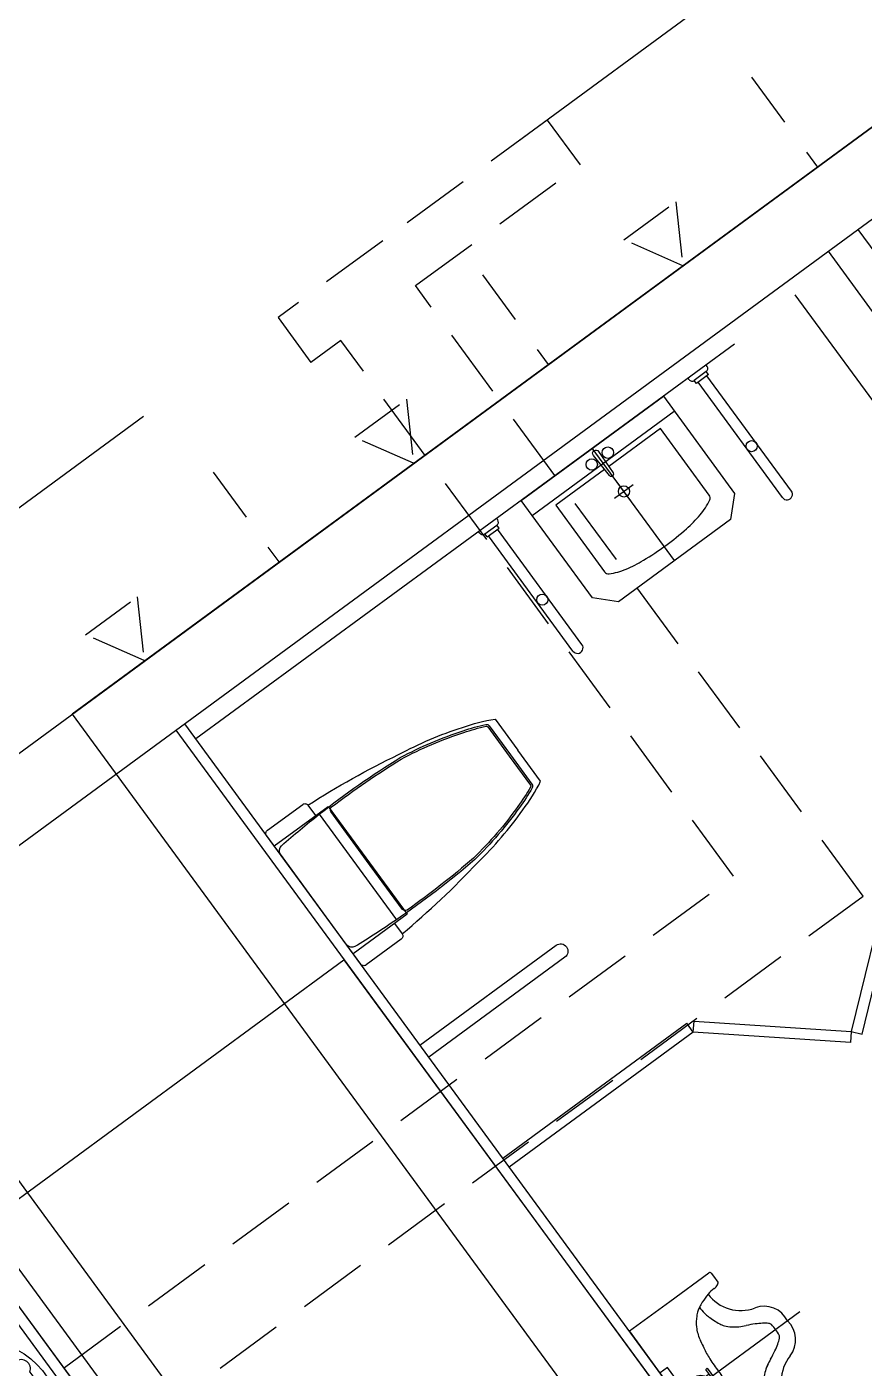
# Model space of a CAD drawing. Header units: millimetres. Extents: x 75184266 to 76346726, y -35850126 to -33679385.
# Drawn here: x 75341027 to 75343285, y -34879403 to -34875789 of the extents above; entities that cross this region are included whole.
import ezdxf

# ---------------------------------------------------------------- set-up
doc = ezdxf.new("R2010")
doc.units = ezdxf.units.MM
doc.header["$LTSCALE"] = 50
doc.header["$MEASUREMENT"] = 0
for name, pattern in [('HIDDEN2', [0.1875, 0.125, -0.0625]), ('XR-지하3층$0$-HID', [2.5, 1.5, -1]), ('XR-지하3층$0$H', [1.3, 0.8, -0.5])]:
    doc.linetypes.add(name, pattern=pattern)
doc.layers.get('Defpoints').update_dxf_attribs({"color": 51, "linetype": 'CONTINUOUS'})
for name, color, linetype in [('XR-지하3층$0$CON', 2, 'CONTINUOUS'), ('XR-지하3층$0$W1', 3, 'CONTINUOUS'), ('XR-지하3층$0$XR-1F-PLAN$0$A-EQP1', 1, 'CONTINUOUS'), ('XR-지하3층$0$XR-1F-PLAN$0$A-FIN6', 6, 'CONTINUOUS')]:
    doc.layers.add(name, color=color, linetype=linetype)
doc.layers.add('건축', color=8, linetype='CONTINUOUS', plot=False)

# ---------------------------------------------------------------- blocks, each defined once
blk = doc.blocks.new('XR-지하3층$0$XR-1F-PLAN$0$1LAVA01')
at = {"layer": 'XR-지하3층$0$XR-1F-PLAN$0$A-EQP1'}
for p, q in [((-29.3, -30), (29.3, -30)), ((-29.3, -58), (-26.2, -58)), ((-21.2, -62.5), (-14, -139)), ((14, -139), (21.2, -62.5)), ((26.2, -58), (29.3, -58)), ((-14, -139), (14, -139))]:
    blk.add_line(p, q, dxfattribs=at)
blk.add_lwpolyline([(-17.7, -100.2, 0.064435), (-72.5, -111.9, 0.091719), (-131.5, -145.8, 0.103599), (-172.4, -198.4, 0.113912), (-186, -257.5, 0.113912), (-172.4, -316.6, 0.103599), (-131.5, -369.2, 0.091719), (-72.5, -403.1, 0.084785), (0, -415.5, 0.084785), (72.5, -403.1, 0.091719), (131.5, -369.2, 0.103599), (172.4, -316.6, 0.113912), (186, -257.5, 0.113912), (172.4, -198.4, 0.103599), (131.5, -145.8, 0.091719), (72.5, -111.9, 0.064435), (17.7, -100.2, 0.084785)], format="xyb", dxfattribs=at)
for centre, radius in [((0, -230), 230), ((0, -257.5), 15)]:
    blk.add_circle(centre, radius, dxfattribs=at)
for centre, radius, start, end in [((-50, -44), 25, 34.0558, 325.9442), ((50, -44), 25, 214.0558, 145.9442), ((-26.2, -63), 5, 5.3909, 90), ((26.2, -63), 5, 90, 174.6091)]:
    blk.add_arc(centre, radius, start, end, dxfattribs=at)
blk = doc.blocks.new('XR-지하3층$0$A$C0D98130B')
at = {"layer": 'XR-지하3층$0$W1', "ltscale": 0.5}
for p, q in [((-90.8, -1138.6, 0), (2227.1, 562, 0)), ((-133.8, -1418.1, 0), (2506.7, 519, 0))]:
    blk.add_line(p, q, dxfattribs=at)
at = {"layer": 'XR-지하3층$0$XR-1F-PLAN$0$A-EQP1', "linetype": 'Continuous', "elevation": 0}
blk.add_lwpolyline([(-90.9, -1138.6), (1203.1, -189.3), (877.8, 254.2), (-416.2, -695.1)], close=True, dxfattribs=at)
at = {"layer": 'XR-지하3층$0$XR-1F-PLAN$0$A-FIN6'}
blk.add_line((-84.4, -1096.6, 0), (2209.4, 586.2, 0), dxfattribs=at)
at = {"layer": 'XR-지하3층$0$XR-1F-PLAN$0$A-EQP1', "linetype": 'Continuous', "extrusion": (-4.95176e-11, -5.53307e-11, -1), "zscale": -0.9999999999999998, "rotation": 143.7348703911819}
blk.add_blockref('XR-지하3층$0$XR-1F-PLAN$0$1LAVA01', (-839.9, -393.7, 0), dxfattribs=at)
blk = doc.blocks.new('XR-지하3층$0$XR-1F-PLAN$0$좌변기')
at = {"layer": 'XR-지하3층$0$XR-1F-PLAN$0$A-EQP1'}
for points in [[(-544.4, 76.1), (-544.4, 111.1, 0.414214), (-554.4, 121.1), (-672.4, 121.1, 0.414214), (-682.4, 111.1), (-682.4, -318.9, 0.414214), (-672.4, -328.9), (-554.4, -328.9, 0.414214), (-544.4, -318.9), (-544.4, -283.9)], [(-544.4, 111.1, -0.030636), (-266.4, 76.4, -0.045977), (-84.4, 34, -0.042274), (0, 0), (0, -103.9)], [(-534.4, -281, 0.029867), (-267.6, -275, 0.046073), (-88, -233.1, 0.030504), (-29.1, -210.9, 0.291302), (-23.5, -202.3), (-23.5, -105), (-23.5, -7.6, 0.291302), (-29.1, 0.9, 0.030504), (-88, 23.2, 0.046073), (-267.6, 65.1, 0.029888), (-534.4, 71.1)], [(-544.4, -318.9, 0.030636), (-266.4, -284.2, 0.045977), (-84.4, -241.8, 0.042274), (0, -207.9), (0, -103.9)]]:
    blk.add_lwpolyline(points, format="xyb", dxfattribs=at)
blk.add_lwpolyline([(-502.4, -283.9), (-502.4, 76.1), (-682.4, 76.1), (-682.4, -283.9)], close=True, dxfattribs=at)
for points in [[(-667.3, 63.6, 0.336088), (-682.4, 48), (-682.4, -255.8, 0.369332), (-666.2, -272.8, 0.014927), (-534.4, -281), (-534.4, 71.1, 0.014968)], [(-495.6, 67.3, 0.408431), (-504.4, 58.3), (-504.6, -105), (-504.4, -268.2, 0.408431), (-495.6, -277.2, 0.024723), (-268.1, -270.1, 0.046051), (-89.5, -228.4, 0.030519), (-31.2, -206.3, 0.289645), (-28.5, -202.3), (-28.5, -105), (-28.5, -7.7, 0.289645), (-31.2, -3.6, 0.030519), (-89.5, 18.4, 0.046051), (-268.1, 60.1, 0.024723)]]:
    blk.add_lwpolyline(points, format="xyb", close=True, dxfattribs=at)
blk = doc.blocks.new('XR-지하3층$0$XR-1F-PLAN$0$A$C56F60109')
at = {"layer": 'Defpoints'}
blk.add_line((380, 375), (380, 0), dxfattribs=at)
at = {"layer": 'XR-지하3층$0$XR-1F-PLAN$0$A-EQP1'}
for p, q in [((15, 410.1), (15, 25)), ((45, 410.1), (45, 25)), ((715, 410.1), (715, 25)), ((745, 410.1), (745, 25)), ((380, 175.4), (380, 113.3)), ((349.6, 144.2), (411.6, 144.2)), ((617.5, 50), (142.5, 50)), ((0, 5), (0, 0)), ((10, 25), (50, 25)), ((10, 25), (10, 15)), ((10, 15), (50, 15)), ((50, 25), (50, 15)), ((60, 5), (60, 0)), ((700, 5), (700, 0)), ((750, 25), (710, 25)), ((710, 25), (710, 15)), ((750, 15), (710, 15)), ((750, 25), (750, 15)), ((760, 5), (760, 0))]:
    blk.add_line(p, q, dxfattribs=at)
blk.add_lwpolyline([(567.5, 375), (617.5, 325), (617.5, 0), (142.5, 0), (142.5, 325), (192.5, 375)], close=True, dxfattribs=at)
for points in [[(387.1, 65.8), (550.2, 65.8), (550.2, 288.2, 0.272815), (543.5, 299.5, 0.070145), (498.9, 316.6, 0.03268), (447.3, 324.9, 0.023671), (375.2, 328.3, 0.023671), (303.1, 324.9, 0.03268), (251.4, 316.6, 0.070145), (206.8, 299.5, 0.272815), (200.2, 288.2), (200.2, 65.8), (373.2, 65.8)], [(371.3, 17.1), (374.1, 86.7, -1), (386.3, 86.7), (389.1, 17.1, -0.414045), (380.2, 7.6, -0.414045), (371.3, 17.1)]]:
    blk.add_lwpolyline(points, format="xyb", dxfattribs=at)
for centre, radius in [((30, 249.3), 15), ((730, 249.3), 15), ((380, 144.2), 15), ((353.3, 34.2), 15.3), ((407.1, 34.2), 15.3)]:
    blk.add_circle(centre, radius, dxfattribs=at)
for centre, radius, start, end in [((30, 410.1), 15, 0, 180), ((730, 410.1), 15, 0, 180), ((10, 5), 10, 90, 180), ((50, 5), 10, 0, 90), ((710, 5), 10, 90, 180), ((750, 5), 10, 0, 90)]:
    blk.add_arc(centre, radius, start, end, dxfattribs=at)
blk = doc.blocks.new('XR-지하3층$0$XR-1F-PLAN$0$소변기')
at = {"layer": 'Defpoints'}
blk.add_line((230, -401), (230, 30), dxfattribs=at)
at = {"layer": 'XR-지하3층$0$XR-1F-PLAN$0$A-EQP1'}
for p, q in [((0, 0), (460, 0)), ((0, -135), (0, 0)), ((140, -25), (140, 0)), ((215, 0), (215, -50)), ((245, 0), (245, -50)), ((320, -25), (320, 0)), ((460, 0), (460, -135)), ((190, -25), (140, -25)), ((205, -40), (190, -25)), ((255, -40), (270, -25)), ((270, -25), (320, -25)), ((205, -65), (205, -40)), ((255, -65), (255, -40)), ((205, -110), (205, -105)), ((205, -105), (255, -105)), ((220, -95), (220, -105)), ((240, -95), (240, -105)), ((255, -105), (255, -110)), ((0, -265), (0, -135)), ((255, -110), (205, -110)), ((460, -135), (460, -265)), ((15, -270), (5, -270)), ((35, -270), (15, -270)), ((445, -270), (425, -270)), ((455, -270), (445, -270))]:
    blk.add_line(p, q, dxfattribs=at)
blk.add_circle((230, -70), 25, dxfattribs=at)
for centre, radius, start, end in [((159.2, -264), 127.4, 103.2516, 118.6105), ((175, -331.1), 196.3, 101.3099, 103.2516), ((445.5, -1683.4), 1575.4, 100.6246, 101.3099), ((207.7, -416), 285.9, 93.8141, 100.6246), ((216.8, -552.6), 422.9, 88.2147, 93.8141), ((243.2, -552.6), 422.9, 86.1859, 91.7853), ((252.3, -416), 285.9, 79.3754, 86.1859), ((14.5, -1683.4), 1575.4, 78.6901, 79.3754), ((285, -331.1), 196.3, 76.7484, 78.6901), ((300.8, -264), 127.4, 61.3895, 76.7484), ((163.7, -254.2), 122.3, 136.4862, 143.1301), ((143.3, -234.9), 94.2, 118.6105, 136.4862), ((316.7, -234.9), 94.2, 43.5138, 61.3895), ((296.3, -254.2), 122.3, 36.8699, 43.5138), ((376.4, -325.5), 344.9, 159.444, 163.9272), ((164.2, -245.9), 118.2, 151.7834, 159.444), ((123.6, -224.1), 72.1, 143.1301, 151.7834), ((55.1, -373.6), 183.7, 81.8699, 88.4784), ((69.3, -274.4), 83.4, 72.0591, 81.8699), ((-9.8, -518.8), 340.4, 66.0375, 72.0591), ((108.2, -253.2), 49.7, 50.2446, 66.0375), ((72.5, -296.2), 105.6, 39.8056, 50.2446), ((387.5, -296.2), 105.6, 129.7554, 140.1944), ((351.8, -253.2), 49.7, 113.9625, 129.7554), ((469.8, -518.8), 340.4, 107.9409, 113.9625), ((390.7, -274.4), 83.4, 98.1301, 107.9409), ((404.9, -373.6), 183.7, 91.5216, 98.1301), ((336.4, -224.1), 72.1, 28.2166, 36.8699), ((295.8, -245.9), 118.2, 20.556, 28.2166), ((83.6, -325.5), 344.9, 16.0728, 20.556), ((21.3, -254), 21.7, 329.491, 5.2377), ((102.4, -246.5), 59.8, 163.9272, 185.2377), ((45, -338.9), 108.9, 15.3921, 90), ((65.8, -301.8), 114.3, 29.774, 39.8056), ((-6.2, -342.9), 197.2, 24.0061, 29.774), ((466.2, -342.9), 197.2, 150.226, 155.9939), ((394.2, -301.8), 114.3, 140.1944, 150.226), ((415, -338.9), 108.9, 90, 164.6079), ((357.6, -246.5), 59.8, 354.7623, 16.0728), ((438.7, -254), 21.7, 174.7623, 210.509), ((5, -265), 5, 180, 225), ((5, -265), 5, 225, 270), ((35, -267.7), 2.35, 270, 315), ((21.4, -254), 21.6, 315, 329.491), ((457.2, -136.6), 310, 204.0061, 208.6056), ((382.6, -177.2), 225.1, 208.6056, 213.6901), ((77.4, -177.2), 225.1, 326.3099, 331.3944), ((2.8, -136.6), 310, 331.3944, 335.9939), ((438.6, -254), 21.6, 210.509, 225), ((425, -267.7), 2.35, 225, 270), ((455, -265), 5, 270, 315), ((455, -265), 5, 315, 0), ((217.2, -291.5), 69.7, 195.3921, 280.5971), ((317.5, -220.6), 146.8, 213.6901, 219.9871), ((214.9, -306.7), 12.9, 219.9871, 258.6901), ((223.2, -265.3), 55.1, 258.6901, 277.125), ((242.8, -291.5), 69.7, 259.4029, 344.6079), ((236.8, -265.3), 55.1, 262.875, 281.3099), ((245.1, -306.7), 12.9, 281.3099, 320.0129), ((142.5, -220.6), 146.8, 320.0129, 326.3099)]:
    blk.add_arc(centre, radius, start, end, dxfattribs=at)
blk = doc.blocks.new('XR-지하3층$0$A$C21396D0C')
at = {"layer": 'XR-지하3층$0$W1', "ltscale": 0.5}
for p, q in [((-865, 1949.1, 0), (-3597.3, -55.4, 0)), ((-1478.3, 1251.1, 0), (220.5, -1068.1, 0)), ((-1559, 1191.9, 0), (139.9, -1127.3, 0)), ((-3597.3, -55.4, 0), (-1660.2, -2695.9, 0)), ((-3317.8, -98.4, 0), (-1617.2, -2416.3, 0))]:
    blk.add_line(p, q, dxfattribs=at)
at = {"layer": 'XR-지하3층$0$XR-1F-PLAN$0$A-EQP1'}
for p, q in [((-2436.1, -1251.1, 0), (-1940, -887.7, 0)), ((-1922.3, -911.9, 0), (-1940, -887.7, 0)), ((-1922.3, -911.9, 0), (-2418.4, -1275.3, 0))]:
    blk.add_line(p, q, dxfattribs=at)
at = {"layer": 'XR-지하3층$0$XR-1F-PLAN$0$A-EQP1', "elevation": 0}
for points in [[(-1395, -497.2), (-1496.2, -910), (-1467.1, -917.1), (-1365.9, -504.4)], [(-1920.3, -882), (-1496.2, -910), (-1498.2, -939.9), (-1922.3, -911.9)]]:
    blk.add_lwpolyline(points, close=True, dxfattribs=at)
blk.add_lwpolyline([(-2659.2, -946.6), (-2292.1, -677.8, -1), (-2268.5, -710), (-2635.6, -978.9)], format="xyb", dxfattribs=at)
at = {"layer": 'XR-지하3층$0$XR-1F-PLAN$0$A-FIN6'}
for p, q in [((-1811.4, 941.9, 0), (-3263.4, -121.7, 0)), ((-1594.7, -2399.8, 0), (-3293, -81.4, 0))]:
    blk.add_line(p, q, dxfattribs=at)
at = {"layer": 'XR-지하3층$0$XR-1F-PLAN$0$A-EQP1', "extrusion": (0, 0, -1), "xscale": -1, "zscale": -1, "rotation": 143.7766747445887}
blk.add_blockref('XR-지하3층$0$XR-1F-PLAN$0$A$C56F60109', (1888, 885.8, 0), dxfattribs=at)
at = {"layer": 'XR-지하3층$0$XR-1F-PLAN$0$A-EQP1', "xscale": -0.9999999999999994, "rotation": 216.2226609127928}
blk.add_blockref('XR-지하3층$0$XR-1F-PLAN$0$좌변기', (-2333.9, -235.9, 0), dxfattribs=at)
at = {"layer": 'XR-지하3층$0$XR-1F-PLAN$0$A-EQP1', "linetype": 'Continuous', "extrusion": (-3e-16, -2e-15, -1), "xscale": -1, "rotation": 233.8184790098959}
blk.add_blockref('XR-지하3층$0$XR-1F-PLAN$0$소변기', (1823, -2088.2, 0), dxfattribs=at)
blk = doc.blocks.new('XR-지하3층$0$기둥 0620')
at = {"layer": 'XR-지하3층$0$CON', "ltscale": 0.5}
blk.add_lwpolyline([(-600, 0), (600, 0), (600, 1500), (-600, 1500)], close=True, dxfattribs=at)

msp = doc.modelspace()

# ---------------------------------------------------------------- linework, layer by layer
at = {"layer": '건축', "ltscale": 100}
for p, q in [((75336763.9, -34880858.4, 0), (75343881.8, -34875636.5, 0)), ((75336882.2, -34881019.7, 0), (75344000.1, -34875797.8, 0))]:
    msp.add_line(p, q, dxfattribs=at)
at = {"layer": '건축', "linetype": 'XR-지하3층$0$-HID', "ltscale": 2}
for p, q in [((75342981.7, -34875924.9, 0), (75343159.2, -34876166.8, 0)), ((75342255.7, -34876456.9, 0), (75342433.2, -34876698.7, 0)), ((75341529.7, -34876988.8, 0), (75341707.2, -34877230.7, 0))]:
    msp.add_line(p, q, dxfattribs=at)
at = {"layer": '건축', "linetype": 'HIDDEN2', "ltscale": 30}
for p, q in [((75342430.6, -34876040, 0), (75342519.3, -34876160.9, 0)), ((75341987.1, -34876365.3, 0), (75341704.9, -34876572.3, 0)), ((75341704.9, -34876572.3, 0), (75341793.6, -34876693.3, 0)), ((75340675.5, -34879733.6, 0), (75342933.1, -34878077.4, 0)), ((75341549, -34879402.8, 0), (75343282.6, -34878131.1, 0))]:
    msp.add_line(p, q, dxfattribs=at)
at = {"layer": '건축', "linetype": 'XR-지하3층$0$H', "ltscale": 50, "elevation": 0}
msp.add_lwpolyline([(75343098.6, -34876511), (75348942.9, -34884477.2), (75350265.2, -34883507.1), (75343962.5, -34874916.1), (75336286.7, -34880547.4), (75337026.1, -34881555.2), (75335498.1, -34882676.2), (75335039.7, -34882051.3), (75333329.6, -34883305.9), (75331821.2, -34881249.9), (75327386.6, -34884503.2), (75327894.2, -34885195.2), (75327291.3, -34885637.5), (75327229.3, -34885696.9), (75325800.9, -34884205.6), (75326757.8, -34883289.1), (75321321, -34877612.8)], dxfattribs=at)
at = {"layer": '건축', "linetype": 'HIDDEN2', "ltscale": 30, "elevation": 0}
for points in [[(75342430.6, -34876040), (75341987.1, -34876365.3)], [(75342075.8, -34876486.2), (75342519.3, -34876160.9)], [(75343282.6, -34878131.1), (75342075.8, -34876486.2)], [(75341874.3, -34876634.1), (75341793.6, -34876693.3)], [(75342933.1, -34878077.4), (75341874.3, -34876634.1)]]:
    msp.add_lwpolyline(points, dxfattribs=at)
at = {"layer": '건축', "linetype": 'XR-지하3층$0$-HID', "ltscale": 2, "elevation": 0}
for points in [[(75342777.1, -34876260.5), (75342796, -34876432.5), (75342637.6, -34876362.8), (75342777.1, -34876260.5)], [(75342051.1, -34876792.4), (75342070, -34876964.4), (75341911.6, -34876894.8), (75342051.1, -34876792.4)], [(75341325.1, -34877324.4), (75341344.1, -34877496.4), (75341185.6, -34877426.7), (75341325.1, -34877324.4)]]:
    msp.add_lwpolyline(points, dxfattribs=at)

# ---------------------------------------------------------------- block references
at = {"layer": '건축', "ltscale": 0.5}
msp.add_blockref('XR-지하3층$0$A$C21396D0C', (75344746.8, -34877585.6, 0), dxfattribs=at)
at = {"layer": '건축', "ltscale": 0.5, "xscale": -1, "rotation": 162.5302592067204}
msp.add_blockref('XR-지하3층$0$A$C0D98130B', (75340158, -34879542.6, 0), dxfattribs=at)
at = {"layer": '건축', "extrusion": (0, 0, -1), "zscale": -0.9999999999999999, "rotation": 323.7340696020777}
msp.add_blockref('XR-지하3층$0$기둥 0620', (-75342286.2, -34879866.6, 0), dxfattribs=at)

doc.saveas('drawing.dxf')
